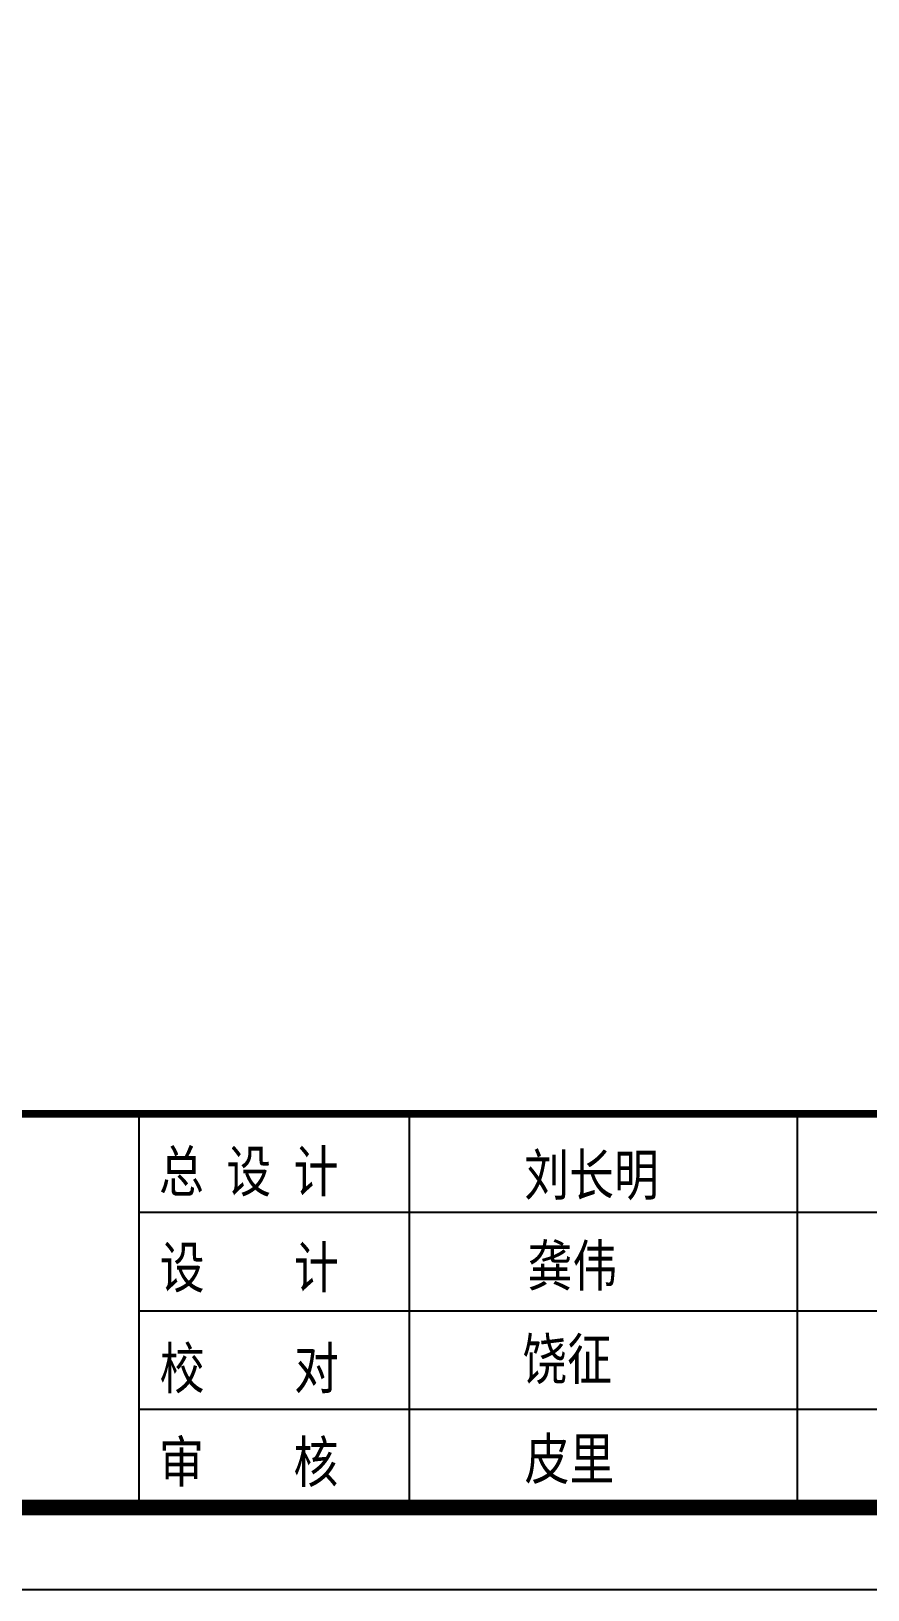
# Model space of a CAD drawing. Extents: x -149393 to 1177518, y -366685 to 296590.
# Drawn here: x 741006 to 755389, y 212582 to 239375 of the extents above; entities that cross this region are included whole.
import ezdxf

# ---------------------------------------------------------------- set-up
doc = ezdxf.new("R2010")
doc.units = 0
doc.header["$LTSCALE"] = 1000
doc.header["$MEASUREMENT"] = 0
doc.layers.add('PUB_TITLE', color=253, linetype='CONTINUOUS')
doc.layers.add('标注', color=1, linetype='CONTINUOUS')
doc.styles.add('宋体', font='')
doc.styles.get('宋体').set_extended_font_data('SimSun')

msp = doc.modelspace()

# ---------------------------------------------------------------- linework, layer by layer
at = {"layer": 'PUB_TITLE'}
for p, q in [((742856.8, 220764.4), (742856.8, 213996)), ((747501.5, 220764.4), (747501.5, 213996)), ((754176.2, 220764.4), (754176.2, 213996)), ((742856.8, 219072.3), (769760.2, 219072.3)), ((742856.8, 217380.2), (769760.2, 217380.2)), ((742856.8, 217380.2), (752634.7, 217380.2)), ((742856.8, 215688.1), (769760.2, 215688.1))]:
    msp.add_line(p, q, dxfattribs=at)
msp.add_lwpolyline([(652374.5, 296590.3), (771174.5, 296590.3), (771174.5, 212581.7), (652374.5, 212581.7)], close=True, dxfattribs=at)
at = {"layer": 'PUB_TITLE', "const_width": 270.7}
msp.add_lwpolyline([(659445.9, 295176), (769760.2, 295176), (769760.2, 213996), (659445.9, 213996), (659445.9, 295176)], close=True, dxfattribs=at)
at = {"layer": 'PUB_TITLE', "const_width": 135.4}
msp.add_lwpolyline([(659445.9, 220764.4), (769760.2, 220764.4)], dxfattribs=at)

# ---------------------------------------------------------------- texts
at = {"layer": '标注', "style": '宋体', "width": 0.8}
for s, p in [('总 设 计', (743203.2, 219422)), ('刘长明', (749480.7, 219362.7)), ('设    计 ', (743214.9, 217771.2)), ('龚伟', (749537.8, 217800.5)), ('校    对', (743214.9, 216037.8)), ('饶征', (749448.5, 216194.3)), ('审    核', (743203.9, 214427.7)), ('皮里', (749488.1, 214480.2))]:
    msp.add_text(s, height=707.14, dxfattribs=at).set_placement(p)

doc.saveas('drawing.dxf')
